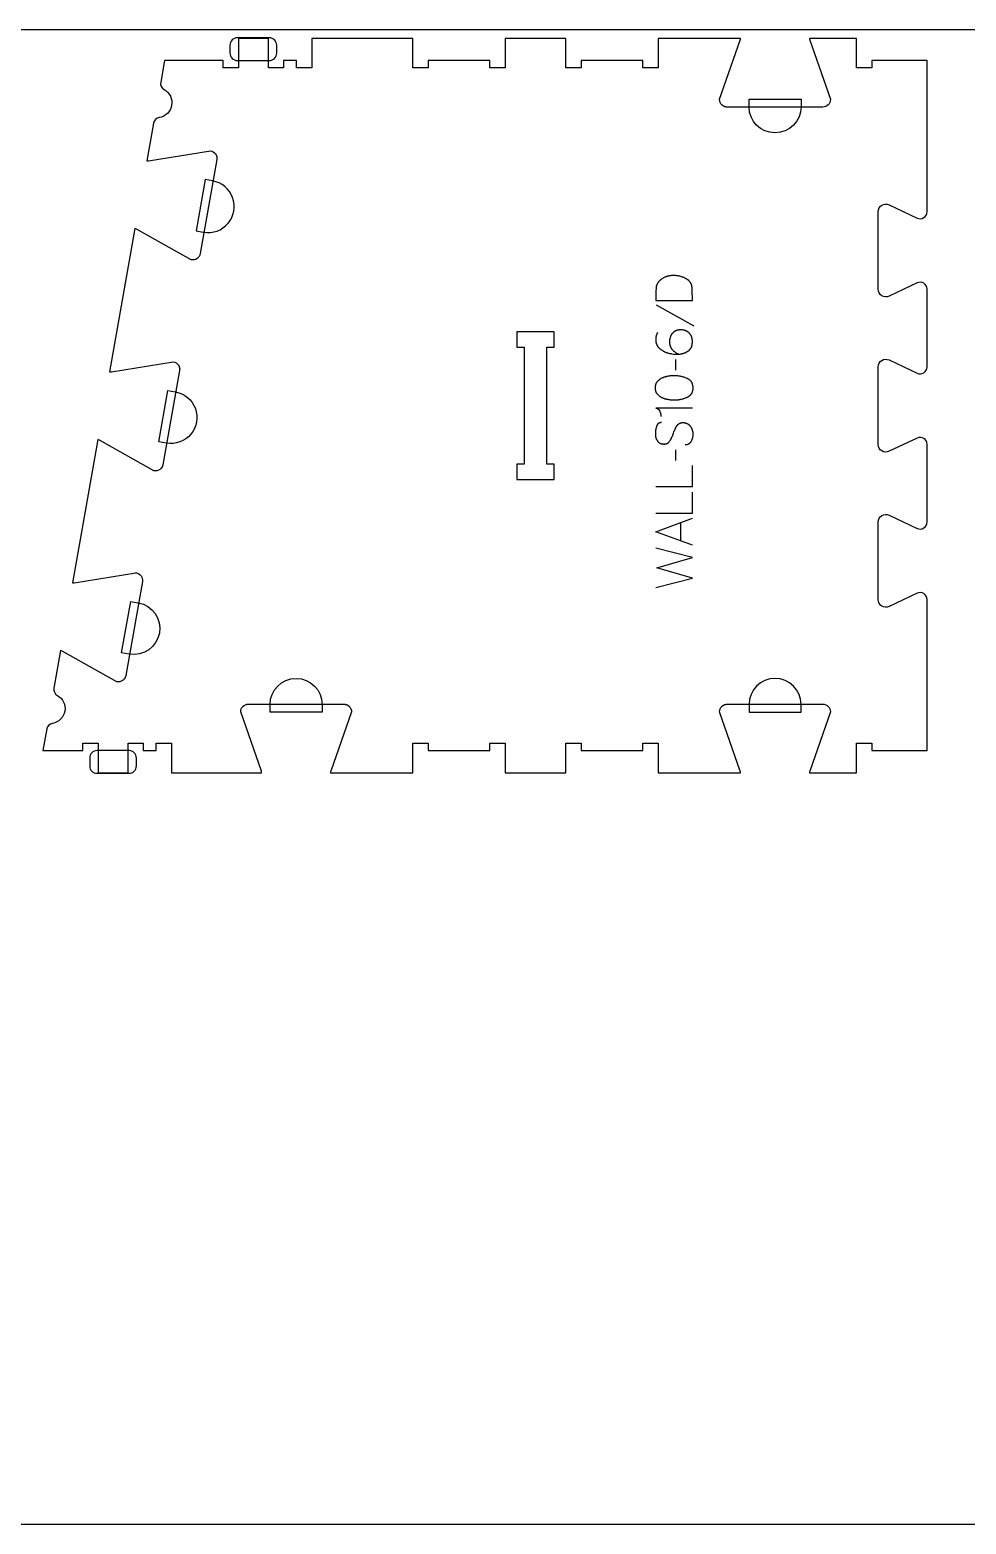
# Model space of a CAD drawing. Extents: x -4335 to -1151, y -10461 to -4867.
# Drawn here: x -3212 to -2448, y -9431 to -8211 of the extents above; entities that cross this region are included whole.
import ezdxf

# ---------------------------------------------------------------- set-up
doc = ezdxf.new("R2010")
doc.units = 0
for name, color, linetype in [('0_SHEET_SPRUCEPLY_2440X122', 1, 'CONTINUOUS'), ('1_ANYTOOL_1MMDEEP_LABELS_S', 2, 'CONTINUOUS'), ('3_ANYTOOL_CUTTHROUGH_INSID', 4, 'CONTINUOUS'), ('4_ANYTOOL_CUTTHROUGH_OUTSI', 5, 'CONTINUOUS'), ('5_ANYTOOL_HALF_MILL_9MM_IN', 3, 'CONTINUOUS')]:
    doc.layers.add(name, color=color, linetype=linetype)

msp = doc.modelspace()

# ---------------------------------------------------------------- linework, layer by layer
at = {"layer": '0_SHEET_SPRUCEPLY_2440X122'}
msp.add_lwpolyline([(-3962.9, -8211.2), (-3962.9, -9431.2), (-1522.9, -9431.2), (-1522.9, -8211.2)], close=True, dxfattribs=at)
at = {"layer": '1_ANYTOOL_1MMDEEP_LABELS_S'}
for points in [[(-2701, -8432.2), (-2671, -8432.2), (-2671.1, -8423.6), (-2671.1, -8423.2), (-2671.1, -8422.8), (-2671.1, -8422.4), (-2671.2, -8422), (-2671.2, -8421.7), (-2671.3, -8421.3), (-2671.4, -8420.9), (-2671.4, -8420.6), (-2671.5, -8420.2), (-2671.6, -8419.9), (-2671.7, -8419.5), (-2671.8, -8419.2), (-2672, -8418.9), (-2672, -8418.7), (-2672.1, -8418.6), (-2672.2, -8418.4), (-2672.2, -8418.3), (-2672.3, -8418.1), (-2672.4, -8418), (-2672.5, -8417.8), (-2672.5, -8417.7), (-2672.6, -8417.6), (-2672.7, -8417.4), (-2672.8, -8417.3), (-2672.9, -8417.2), (-2673, -8417), (-2673.1, -8416.9), (-2673.2, -8416.8), (-2673.3, -8416.6), (-2673.4, -8416.5), (-2673.5, -8416.4), (-2673.6, -8416.3), (-2673.7, -8416.2), (-2673.8, -8416), (-2673.9, -8415.9), (-2674.1, -8415.8), (-2674.2, -8415.7), (-2674.3, -8415.6), (-2674.4, -8415.5), (-2674.5, -8415.4), (-2674.7, -8415.3), (-2674.8, -8415.2), (-2674.9, -8415.1), (-2675.1, -8415), (-2675.2, -8414.9), (-2675.5, -8414.7), (-2675.8, -8414.5), (-2676.1, -8414.4), (-2676.7, -8414.1), (-2677.3, -8413.8), (-2678, -8413.5), (-2678.6, -8413.2), (-2679.3, -8413), (-2679.9, -8412.8), (-2680.6, -8412.6), (-2681.2, -8412.4), (-2681.9, -8412.3), (-2682.5, -8412.1), (-2683.2, -8412), (-2683.9, -8411.9), (-2684.6, -8411.8), (-2685.3, -8411.8), (-2686, -8411.8), (-2686.7, -8411.8), (-2687.3, -8411.8), (-2687.9, -8411.8), (-2688.5, -8411.8), (-2689, -8411.9), (-2689.6, -8412), (-2689.9, -8412.1), (-2690.2, -8412.1), (-2690.5, -8412.2), (-2690.7, -8412.2), (-2691, -8412.3), (-2691.3, -8412.4), (-2691.6, -8412.5), (-2691.8, -8412.5), (-2692.1, -8412.6), (-2692.4, -8412.7), (-2692.7, -8412.8), (-2692.9, -8412.9), (-2693.2, -8413), (-2693.5, -8413.2), (-2694, -8413.4), (-2694.5, -8413.7), (-2695, -8413.9), (-2695.5, -8414.2), (-2695.8, -8414.4), (-2696.1, -8414.6), (-2696.4, -8414.8), (-2696.7, -8415), (-2697, -8415.2), (-2697.2, -8415.5), (-2697.5, -8415.7), (-2697.7, -8415.9), (-2697.9, -8416.1), (-2698.2, -8416.3), (-2698.4, -8416.6), (-2698.6, -8416.8), (-2698.8, -8417), (-2699, -8417.3), (-2699.1, -8417.5), (-2699.3, -8417.8), (-2699.5, -8418), (-2699.6, -8418.3), (-2699.7, -8418.5), (-2699.9, -8418.8), (-2700, -8419), (-2700.1, -8419.3), (-2700.2, -8419.6), (-2700.3, -8419.8), (-2700.4, -8420.1), (-2700.5, -8420.4), (-2700.5, -8420.7), (-2700.6, -8421), (-2700.6, -8421.3), (-2700.7, -8421.6), (-2700.7, -8421.9), (-2700.7, -8422.2), (-2700.8, -8424.6), (-2700.9, -8427.1), (-2701, -8429.6)], [(-2701.3, -8503.5), (-2701.3, -8503.1), (-2701.2, -8502.8), (-2701.2, -8502.6), (-2701.2, -8502.4), (-2701.2, -8502.3), (-2701.2, -8502.1), (-2701.1, -8501.9), (-2701.1, -8501.7), (-2701.1, -8501.6), (-2701, -8501.4), (-2701, -8501.2), (-2701, -8501.1), (-2700.9, -8500.9), (-2700.9, -8500.8), (-2700.8, -8500.6), (-2700.8, -8500.5), (-2700.7, -8500.3), (-2700.7, -8500.2), (-2700.6, -8500), (-2700.5, -8499.9), (-2700.5, -8499.7), (-2700.4, -8499.6), (-2700.3, -8499.5), (-2700.3, -8499.3), (-2700.2, -8499.2), (-2700.1, -8499.1), (-2700, -8498.9), (-2699.9, -8498.8), (-2699.8, -8498.7), (-2699.7, -8498.5), (-2699.5, -8498.3), (-2699.3, -8498.1), (-2699.1, -8497.8), (-2698.9, -8497.6), (-2698.7, -8497.4), (-2698.5, -8497.2), (-2698.2, -8497), (-2698, -8496.8), (-2697.8, -8496.6), (-2697.5, -8496.4), (-2697.3, -8496.2), (-2697, -8496), (-2696.7, -8495.9), (-2696.4, -8495.7), (-2696.2, -8495.6), (-2695.9, -8495.4), (-2695.6, -8495.3), (-2695.3, -8495.1), (-2695, -8495), (-2694.7, -8494.9), (-2694.4, -8494.8), (-2694.1, -8494.6), (-2693.8, -8494.5), (-2693.4, -8494.4), (-2693.1, -8494.3), (-2692.8, -8494.2), (-2692.5, -8494.2), (-2692.1, -8494.1), (-2691.8, -8494), (-2691.5, -8493.9), (-2690.8, -8493.8), (-2690.1, -8493.7), (-2689.4, -8493.6), (-2688.8, -8493.5), (-2688.1, -8493.5), (-2687.5, -8493.4), (-2686.9, -8493.4), (-2686.2, -8493.4), (-2685.6, -8493.4), (-2685, -8493.4), (-2684.4, -8493.4), (-2683.8, -8493.4), (-2683.1, -8493.5), (-2682.5, -8493.6), (-2681.9, -8493.7), (-2681.3, -8493.8), (-2680.7, -8493.9), (-2680.1, -8494), (-2679.4, -8494.2), (-2678.8, -8494.4), (-2678.2, -8494.6), (-2677.6, -8494.8), (-2677, -8495), (-2676.3, -8495.2), (-2675.7, -8495.5), (-2675.4, -8495.6), (-2675.1, -8495.8), (-2674.8, -8495.9), (-2674.7, -8496), (-2674.5, -8496.1), (-2674.4, -8496.2), (-2674.3, -8496.2), (-2674.2, -8496.3), (-2674, -8496.4), (-2673.9, -8496.5), (-2673.8, -8496.6), (-2673.7, -8496.7), (-2673.5, -8496.8), (-2673.4, -8496.9), (-2673.3, -8497), (-2673.2, -8497.1), (-2673.1, -8497.2), (-2673, -8497.3), (-2672.9, -8497.4), (-2672.8, -8497.5), (-2672.7, -8497.6), (-2672.6, -8497.7), (-2672.5, -8497.8), (-2672.4, -8497.9), (-2672.3, -8498.1), (-2672.2, -8498.2), (-2672.1, -8498.3), (-2672.1, -8498.4), (-2672, -8498.5), (-2671.9, -8498.7), (-2671.8, -8498.8), (-2671.8, -8498.9), (-2671.7, -8499.1), (-2671.6, -8499.2), (-2671.6, -8499.3), (-2671.5, -8499.5), (-2671.4, -8499.6), (-2671.4, -8499.8), (-2671.3, -8499.9), (-2671.3, -8500), (-2671.2, -8500.2), (-2671.2, -8500.3), (-2671.1, -8500.5), (-2671.1, -8500.6), (-2671.1, -8500.8), (-2671, -8501.1), (-2670.9, -8501.4), (-2670.9, -8501.8), (-2670.8, -8502.1), (-2670.8, -8502.4), (-2670.8, -8502.8), (-2670.7, -8503.1), (-2670.7, -8503.5), (-2670.7, -8503.9), (-2670.8, -8504.2), (-2670.8, -8504.6), (-2670.8, -8504.9), (-2670.9, -8505.3), (-2670.9, -8505.6), (-2671, -8505.9), (-2671, -8506.1), (-2671.1, -8506.2), (-2671.1, -8506.4), (-2671.1, -8506.5), (-2671.2, -8506.7), (-2671.2, -8506.8), (-2671.3, -8507), (-2671.3, -8507.1), (-2671.4, -8507.2), (-2671.4, -8507.4), (-2671.5, -8507.5), (-2671.6, -8507.7), (-2671.6, -8507.8), (-2671.7, -8507.9), (-2671.8, -8508.1), (-2671.8, -8508.2), (-2671.9, -8508.3), (-2672, -8508.4), (-2672.1, -8508.6), (-2672.2, -8508.7), (-2672.2, -8508.8), (-2672.3, -8508.9), (-2672.4, -8509), (-2672.5, -8509.2), (-2672.6, -8509.3), (-2672.7, -8509.4), (-2672.8, -8509.5), (-2672.9, -8509.6), (-2673, -8509.7), (-2673.1, -8509.8), (-2673.2, -8509.9), (-2673.3, -8510), (-2673.4, -8510.1), (-2673.6, -8510.2), (-2673.7, -8510.3), (-2673.8, -8510.4), (-2673.9, -8510.5), (-2674.1, -8510.6), (-2674.2, -8510.7), (-2674.3, -8510.7), (-2674.4, -8510.8), (-2674.6, -8510.9), (-2674.7, -8511), (-2674.9, -8511.1), (-2675.1, -8511.2), (-2675.4, -8511.4), (-2675.8, -8511.5), (-2676.4, -8511.7), (-2677, -8512), (-2677.6, -8512.2), (-2678.3, -8512.4), (-2678.9, -8512.6), (-2679.5, -8512.8), (-2680.1, -8512.9), (-2680.7, -8513.1), (-2681.4, -8513.2), (-2682, -8513.3), (-2682.6, -8513.4), (-2683.2, -8513.5), (-2683.8, -8513.5), (-2684.4, -8513.6), (-2685, -8513.6), (-2685.7, -8513.6), (-2686.3, -8513.6), (-2686.9, -8513.6), (-2687.5, -8513.5), (-2688.2, -8513.5), (-2688.8, -8513.4), (-2689.5, -8513.3), (-2690.2, -8513.2), (-2690.8, -8513.1), (-2691.2, -8513.1), (-2691.5, -8513), (-2691.9, -8512.9), (-2692.2, -8512.9), (-2692.5, -8512.8), (-2692.8, -8512.7), (-2693.2, -8512.6), (-2693.5, -8512.5), (-2693.8, -8512.4), (-2694.1, -8512.3), (-2694.4, -8512.2), (-2694.7, -8512.1), (-2695, -8511.9), (-2695.3, -8511.8), (-2695.6, -8511.7), (-2695.9, -8511.5), (-2696.2, -8511.4), (-2696.5, -8511.2), (-2696.7, -8511.1), (-2697, -8510.9), (-2697.3, -8510.7), (-2697.5, -8510.5), (-2697.8, -8510.4), (-2698, -8510.2), (-2698.3, -8510), (-2698.5, -8509.8), (-2698.7, -8509.6), (-2698.9, -8509.3), (-2699.1, -8509.1), (-2699.3, -8508.9), (-2699.5, -8508.7), (-2699.7, -8508.4), (-2699.8, -8508.3), (-2699.9, -8508.2), (-2700, -8508), (-2700.1, -8507.9), (-2700.2, -8507.8), (-2700.3, -8507.7), (-2700.3, -8507.5), (-2700.4, -8507.4), (-2700.5, -8507.2), (-2700.5, -8507.1), (-2700.6, -8507), (-2700.7, -8506.8), (-2700.7, -8506.7), (-2700.8, -8506.5), (-2700.8, -8506.4), (-2700.9, -8506.2), (-2700.9, -8506.1), (-2701, -8505.9), (-2701, -8505.8), (-2701, -8505.6), (-2701.1, -8505.4), (-2701.1, -8505.3), (-2701.1, -8505.1), (-2701.2, -8504.9), (-2701.2, -8504.8), (-2701.2, -8504.6), (-2701.2, -8504.4), (-2701.2, -8504.2), (-2701.3, -8503.9)]]:
    msp.add_lwpolyline(points, close=True, dxfattribs=at)
for points in [[(-2700.5, -8435.6), (-2669.8, -8452.8)], [(-2699.5, -8458.4), (-2699.7, -8458.8), (-2699.9, -8459.1), (-2700, -8459.4), (-2700.2, -8459.8), (-2700.3, -8460.1), (-2700.4, -8460.5), (-2700.5, -8460.8), (-2700.6, -8461.2), (-2700.7, -8461.5), (-2700.8, -8461.9), (-2700.9, -8462.2), (-2700.9, -8462.6), (-2700.9, -8462.9), (-2701, -8463.3), (-2701, -8463.6), (-2701, -8464), (-2701, -8464.3), (-2701, -8464.6), (-2701, -8464.9), (-2700.9, -8465.2), (-2700.9, -8465.5), (-2700.9, -8465.8), (-2700.8, -8466.1), (-2700.7, -8466.4), (-2700.7, -8466.7), (-2700.6, -8467), (-2700.5, -8467.3), (-2700.4, -8467.5), (-2700.3, -8467.8), (-2700.2, -8468.1), (-2700.1, -8468.3), (-2700, -8468.6), (-2699.8, -8468.8), (-2699.7, -8469.1), (-2699.5, -8469.3), (-2699.4, -8469.6), (-2699.2, -8469.8), (-2699, -8470), (-2698.9, -8470.2), (-2698.7, -8470.5), (-2698.5, -8470.7), (-2698.3, -8470.9), (-2698.1, -8471.1), (-2697.8, -8471.3), (-2697.6, -8471.5), (-2697.4, -8471.7), (-2697.1, -8471.9), (-2696.9, -8472.1), (-2696.3, -8472.5), (-2695.8, -8472.8), (-2695.3, -8473.1), (-2694.8, -8473.4), (-2694.2, -8473.7), (-2693.7, -8474), (-2693.1, -8474.2), (-2692.6, -8474.5), (-2692, -8474.7), (-2691.5, -8474.9), (-2690.9, -8475.1), (-2690.4, -8475.2), (-2689.8, -8475.3), (-2689.2, -8475.4), (-2688.6, -8475.5), (-2688.1, -8475.6), (-2686.3, -8475.9), (-2686, -8475.9), (-2685.7, -8475.9), (-2685.4, -8475.9), (-2685, -8476), (-2684.3, -8476), (-2683.4, -8476), (-2682.8, -8476), (-2682.2, -8476), (-2681.6, -8475.9), (-2681.1, -8475.9), (-2680.5, -8475.8), (-2679.9, -8475.7), (-2679.7, -8475.6), (-2679.4, -8475.5), (-2679.1, -8475.5), (-2678.8, -8475.4), (-2678.6, -8475.3), (-2678.3, -8475.2), (-2678, -8475.2), (-2677.8, -8475.1), (-2677.5, -8475), (-2677.3, -8474.9), (-2677, -8474.8), (-2676.8, -8474.7), (-2676.5, -8474.5), (-2676.3, -8474.4), (-2676, -8474.3), (-2675.8, -8474.2), (-2675.5, -8474), (-2675.3, -8473.9), (-2675, -8473.8), (-2674.8, -8473.6), (-2674.6, -8473.5), (-2674.3, -8473.3), (-2674.1, -8473.1), (-2673.9, -8473), (-2673.8, -8472.9), (-2673.7, -8472.8), (-2673.6, -8472.7), (-2673.5, -8472.6), (-2673.4, -8472.5), (-2673.3, -8472.4), (-2673.2, -8472.3), (-2673.1, -8472.2), (-2673, -8472.1), (-2673, -8472), (-2672.9, -8471.9), (-2672.8, -8471.8), (-2672.7, -8471.7), (-2672.6, -8471.6), (-2672.6, -8471.5), (-2672.5, -8471.4), (-2672.4, -8471.3), (-2672.3, -8471.2), (-2672.3, -8471.1), (-2672.2, -8470.9), (-2672.1, -8470.7), (-2671.9, -8470.5), (-2671.8, -8470.2), (-2671.7, -8469.9), (-2671.6, -8469.7), (-2671.5, -8469.4), (-2671.4, -8469.1), (-2671.4, -8468.9), (-2671.3, -8468.6), (-2671.2, -8468.3), (-2671.2, -8468), (-2671.1, -8467.7), (-2671.1, -8467.4), (-2671.1, -8467), (-2671, -8466.7), (-2671, -8466.4), (-2671, -8466.1), (-2671, -8465.7), (-2671, -8465.4), (-2671, -8465.2), (-2671, -8464.9), (-2671, -8464.6), (-2671.1, -8464.4), (-2671.1, -8464.1), (-2671.1, -8463.9), (-2671.2, -8463.6), (-2671.2, -8463.4), (-2671.3, -8463.2), (-2671.3, -8462.9), (-2671.4, -8462.7), (-2671.4, -8462.5), (-2671.5, -8462.2), (-2671.6, -8462), (-2671.7, -8461.8), (-2671.7, -8461.6), (-2671.8, -8461.4), (-2671.9, -8461.2), (-2672, -8460.9), (-2672.1, -8460.7), (-2672.2, -8460.5), (-2672.4, -8460.3), (-2672.5, -8460.2), (-2672.6, -8460), (-2672.7, -8459.8), (-2672.9, -8459.6), (-2673, -8459.4), (-2673.1, -8459.3), (-2673.3, -8459.1), (-2673.5, -8458.9), (-2673.6, -8458.8), (-2673.8, -8458.6), (-2673.9, -8458.4), (-2674.1, -8458.3), (-2674.3, -8458.1), (-2674.5, -8458), (-2674.7, -8457.9), (-2674.8, -8457.7), (-2675, -8457.6), (-2675.2, -8457.5), (-2675.4, -8457.4), (-2675.6, -8457.3), (-2675.8, -8457.2), (-2676, -8457.1), (-2676.2, -8457), (-2676.4, -8456.9), (-2676.6, -8456.8), (-2676.9, -8456.7), (-2677.1, -8456.7), (-2677.3, -8456.6), (-2677.5, -8456.5), (-2677.8, -8456.5), (-2678, -8456.4), (-2678.2, -8456.4), (-2678.5, -8456.3), (-2678.7, -8456.3), (-2679, -8456.2), (-2679.2, -8456.2), (-2679.5, -8456.2), (-2679.7, -8456.2), (-2680, -8456.2), (-2680.2, -8456.2), (-2680.5, -8456.2), (-2680.8, -8456.2), (-2681.1, -8456.2), (-2681.3, -8456.2), (-2681.6, -8456.2), (-2681.8, -8456.2), (-2682.1, -8456.3), (-2682.3, -8456.3), (-2682.6, -8456.3), (-2682.8, -8456.4), (-2683.1, -8456.4), (-2683.3, -8456.5), (-2683.5, -8456.5), (-2683.7, -8456.6), (-2684, -8456.7), (-2684.2, -8456.7), (-2684.4, -8456.8), (-2684.6, -8456.9), (-2684.8, -8457), (-2685, -8457.1), (-2685.2, -8457.2), (-2685.4, -8457.3), (-2685.6, -8457.4), (-2685.8, -8457.5), (-2686, -8457.7), (-2686.1, -8457.8), (-2686.3, -8457.9), (-2686.5, -8458), (-2686.7, -8458.2), (-2686.8, -8458.3), (-2687, -8458.5), (-2687.1, -8458.7), (-2687.3, -8458.8), (-2687.4, -8459), (-2687.6, -8459.2), (-2687.7, -8459.3), (-2687.8, -8459.5), (-2688, -8459.7), (-2688.1, -8459.9), (-2688.2, -8460.1), (-2688.3, -8460.2), (-2688.4, -8460.4), (-2688.6, -8460.6), (-2688.7, -8460.8), (-2688.7, -8461), (-2688.8, -8461.2), (-2688.9, -8461.5), (-2689, -8461.7), (-2689.1, -8461.9), (-2689.2, -8462.1), (-2689.2, -8462.3), (-2689.3, -8462.5), (-2689.3, -8462.8), (-2689.4, -8463), (-2689.5, -8463.2), (-2689.5, -8463.5), (-2689.5, -8463.7), (-2689.6, -8464), (-2689.6, -8464.2), (-2689.6, -8464.5), (-2689.6, -8464.7), (-2689.7, -8465), (-2689.7, -8465.2), (-2689.7, -8465.5), (-2689.7, -8465.8), (-2689.7, -8466.2), (-2689.7, -8466.7), (-2689.6, -8466.9), (-2689.6, -8467.1), (-2689.6, -8467.4), (-2689.6, -8467.6), (-2689.5, -8467.8), (-2689.5, -8468), (-2689.5, -8468.2), (-2689.4, -8468.4), (-2689.4, -8468.6), (-2689.3, -8468.8), (-2689.3, -8469), (-2689.2, -8469.2), (-2689.1, -8469.4), (-2689.1, -8469.6), (-2689, -8469.8), (-2688.9, -8470), (-2688.9, -8470.1), (-2688.8, -8470.3), (-2688.7, -8470.5), (-2688.6, -8470.7), (-2688.5, -8470.8), (-2688.4, -8471), (-2688.3, -8471.2), (-2688.2, -8471.3), (-2688.1, -8471.5), (-2688, -8471.6), (-2687.9, -8471.8), (-2687.8, -8472), (-2687.6, -8472.1), (-2687.5, -8472.2), (-2687.4, -8472.4), (-2687.2, -8472.5), (-2687, -8472.8), (-2686.7, -8473.1), (-2686.4, -8473.4), (-2686.1, -8473.6), (-2685.7, -8473.9), (-2685.4, -8474.1), (-2685, -8474.4), (-2684.7, -8474.6), (-2684.3, -8474.9), (-2683.9, -8475.1), (-2683.5, -8475.3), (-2683.1, -8475.5), (-2682.6, -8475.8), (-2682.2, -8476)], [(-2684.9, -8480.3), (-2684.8, -8489.1)], [(-2671, -8520), (-2701, -8520), (-2700.9, -8520), (-2700.7, -8520.1), (-2700.6, -8520.1), (-2700.5, -8520.1), (-2700.3, -8520.2), (-2700.2, -8520.2), (-2700, -8520.2), (-2699.9, -8520.3), (-2699.8, -8520.3), (-2699.7, -8520.4), (-2699.6, -8520.4), (-2699.5, -8520.5), (-2699.5, -8520.5), (-2699.4, -8520.5), (-2699.4, -8520.6), (-2699.3, -8520.6), (-2699.2, -8520.6), (-2699.2, -8520.7), (-2699.1, -8520.7), (-2699.1, -8520.7), (-2699, -8520.8), (-2699, -8520.8), (-2698.9, -8520.9), (-2698.9, -8520.9), (-2698.8, -8520.9), (-2698.8, -8521), (-2698.7, -8521), (-2698.7, -8521.1), (-2698.6, -8521.1), (-2698.6, -8521.2), (-2698.5, -8521.2), (-2698.5, -8521.3), (-2698.4, -8521.4), (-2698.3, -8521.5), (-2698.2, -8521.6), (-2698.1, -8521.7), (-2698, -8521.8), (-2698, -8522), (-2697.9, -8522.1), (-2697.8, -8522.2), (-2697.8, -8522.3), (-2697.7, -8522.5), (-2697.6, -8522.6), (-2697.5, -8522.9), (-2697.4, -8523.2), (-2697.3, -8523.5), (-2697.2, -8523.8), (-2697.1, -8524.1), (-2697, -8524.3), (-2697, -8524.6), (-2696.9, -8524.9), (-2696.9, -8525.2), (-2696.8, -8525.4), (-2696.8, -8525.7), (-2696.7, -8526), (-2696.7, -8526.2), (-2696.7, -8526.5), (-2696.7, -8526.7), (-2696.7, -8527)], [(-2696.4, -8531.9), (-2696.6, -8531.9), (-2696.7, -8531.9), (-2696.8, -8531.9), (-2696.9, -8531.9), (-2697, -8531.9), (-2697.1, -8531.9), (-2697.1, -8531.9), (-2697.2, -8532), (-2697.3, -8532), (-2697.4, -8532), (-2697.5, -8532), (-2697.6, -8532), (-2697.6, -8532), (-2697.7, -8532.1), (-2697.8, -8532.1), (-2697.9, -8532.1), (-2698, -8532.1), (-2698, -8532.2), (-2698.1, -8532.2), (-2698.2, -8532.2), (-2698.3, -8532.3), (-2698.3, -8532.3), (-2698.4, -8532.3), (-2698.5, -8532.4), (-2698.5, -8532.4), (-2698.6, -8532.5), (-2698.7, -8532.5), (-2698.7, -8532.6), (-2698.8, -8532.6), (-2698.9, -8532.7), (-2698.9, -8532.7), (-2699, -8532.8), (-2699.1, -8532.8), (-2699.1, -8532.9), (-2699.2, -8532.9), (-2699.2, -8533), (-2699.3, -8533), (-2699.3, -8533.1), (-2699.4, -8533.2), (-2699.5, -8533.2), (-2699.5, -8533.3), (-2699.6, -8533.4), (-2699.6, -8533.4), (-2699.7, -8533.5), (-2699.7, -8533.6), (-2699.8, -8533.7), (-2699.8, -8533.7), (-2699.8, -8533.8), (-2699.9, -8533.9), (-2699.9, -8534), (-2700, -8534.1), (-2700.1, -8534.2), (-2700.1, -8534.4), (-2700.2, -8534.6), (-2700.3, -8534.8), (-2700.3, -8535), (-2700.4, -8535.2), (-2700.6, -8536), (-2700.8, -8536.8), (-2701, -8537.6), (-2701.1, -8538.3), (-2701.2, -8538.7), (-2701.2, -8539.1), (-2701.3, -8539.5), (-2701.3, -8539.8), (-2701.3, -8540.2), (-2701.3, -8540.6), (-2701.3, -8540.9), (-2701.3, -8541.3), (-2701.3, -8541.5), (-2701.3, -8541.7), (-2701.3, -8541.9), (-2701.3, -8542), (-2701.3, -8542.2), (-2701.3, -8542.4), (-2701.3, -8542.6), (-2701.2, -8542.8), (-2701.2, -8543), (-2701.2, -8543.2), (-2701.1, -8543.3), (-2701.1, -8543.5), (-2701, -8543.7), (-2701, -8543.9), (-2700.9, -8544.1), (-2700.9, -8544.2), (-2700.8, -8544.4), (-2700.8, -8544.6), (-2700.7, -8544.8), (-2700.6, -8544.9), (-2700.6, -8545.1), (-2700.5, -8545.3), (-2700.4, -8545.4), (-2700.3, -8545.6), (-2700.2, -8545.8), (-2700.1, -8545.9), (-2700, -8546.1), (-2699.9, -8546.3), (-2699.8, -8546.4), (-2699.7, -8546.6), (-2699.6, -8546.7), (-2699.5, -8546.9), (-2699.4, -8547), (-2699.3, -8547.2), (-2699.2, -8547.3), (-2699, -8547.5), (-2698.9, -8547.6), (-2698.8, -8547.7), (-2698.6, -8547.9), (-2698.5, -8548), (-2698.4, -8548.1), (-2698.2, -8548.2), (-2698.1, -8548.3), (-2697.9, -8548.4), (-2697.8, -8548.5), (-2697.6, -8548.6), (-2697.5, -8548.7), (-2697.3, -8548.8), (-2697.1, -8548.8), (-2697, -8548.9), (-2696.8, -8549), (-2696.6, -8549), (-2696.5, -8549.1), (-2696.3, -8549.1), (-2696.1, -8549.2), (-2695.9, -8549.2), (-2695.7, -8549.3), (-2695.5, -8549.3), (-2695.3, -8549.3), (-2695.1, -8549.3), (-2694.9, -8549.3), (-2694.7, -8549.4), (-2694.5, -8549.4), (-2694.3, -8549.4), (-2694.1, -8549.4), (-2693.9, -8549.4), (-2693.7, -8549.3), (-2693.5, -8549.3), (-2693.3, -8549.3), (-2693.1, -8549.3), (-2692.9, -8549.2), (-2692.7, -8549.2), (-2692.5, -8549.1), (-2692.3, -8549.1), (-2692.2, -8549), (-2692, -8549), (-2691.9, -8548.9), (-2691.8, -8548.9), (-2691.7, -8548.9), (-2691.6, -8548.8), (-2691.6, -8548.8), (-2691.5, -8548.8), (-2691.4, -8548.7), (-2691.3, -8548.7), (-2691.2, -8548.6), (-2691.2, -8548.6), (-2691.1, -8548.5), (-2691, -8548.5), (-2690.9, -8548.4), (-2690.9, -8548.4), (-2690.8, -8548.3), (-2690.7, -8548.3), (-2690.6, -8548.2), (-2690.6, -8548.2), (-2690.5, -8548.1), (-2690.4, -8548), (-2690.4, -8548), (-2690.3, -8547.9), (-2690.2, -8547.8), (-2690.2, -8547.8), (-2690, -8547.6), (-2689.9, -8547.5), (-2689.8, -8547.4), (-2689.7, -8547.2), (-2689.6, -8547), (-2689.5, -8546.9), (-2689.4, -8546.7), (-2689.3, -8546.5), (-2688.9, -8545.8), (-2688.5, -8545.1), (-2688.1, -8544.3), (-2687.8, -8543.6), (-2687.4, -8542.8), (-2687.1, -8542), (-2686.8, -8541.2), (-2686.4, -8540.4), (-2686.1, -8539.5), (-2685.8, -8538.7), (-2685.5, -8538), (-2685.1, -8537.2), (-2684.7, -8536.4), (-2684.3, -8535.7), (-2683.9, -8535), (-2683.5, -8534.3), (-2683.4, -8534.2), (-2683.3, -8534), (-2683.2, -8533.8), (-2683.1, -8533.8), (-2683.1, -8533.7), (-2683, -8533.6), (-2682.9, -8533.6), (-2682.9, -8533.5), (-2682.8, -8533.4), (-2682.7, -8533.4), (-2682.7, -8533.3), (-2682.6, -8533.2), (-2682.5, -8533.2), (-2682.5, -8533.1), (-2682.4, -8533), (-2682.3, -8533), (-2682.2, -8532.9), (-2682.2, -8532.9), (-2682.1, -8532.8), (-2682, -8532.8), (-2681.9, -8532.7), (-2681.9, -8532.7), (-2681.8, -8532.6), (-2681.7, -8532.6), (-2681.6, -8532.5), (-2681.5, -8532.5), (-2681.5, -8532.5), (-2681.4, -8532.4), (-2681.3, -8532.4), (-2681.2, -8532.3), (-2681.1, -8532.3), (-2681, -8532.3), (-2680.9, -8532.2), (-2680.9, -8532.2), (-2680.8, -8532.2), (-2680.7, -8532.2), (-2680.6, -8532.1), (-2680.4, -8532.1), (-2680.2, -8532), (-2680, -8532), (-2679.8, -8532), (-2679.6, -8531.9), (-2679.4, -8531.9), (-2679.2, -8531.9), (-2679, -8531.9), (-2678.8, -8531.9), (-2678.5, -8531.9), (-2678.3, -8531.9), (-2678.1, -8531.9), (-2677.8, -8532), (-2677.6, -8532), (-2677.4, -8532), (-2677.2, -8532), (-2677, -8532.1), (-2676.7, -8532.1), (-2676.5, -8532.2), (-2676.3, -8532.2), (-2676.1, -8532.3), (-2675.9, -8532.4), (-2675.7, -8532.4), (-2675.5, -8532.5), (-2675.4, -8532.6), (-2675.2, -8532.7), (-2675, -8532.8), (-2674.8, -8532.9), (-2674.6, -8533), (-2674.5, -8533.1), (-2674.3, -8533.2), (-2674.2, -8533.3), (-2674, -8533.4), (-2673.8, -8533.6), (-2673.7, -8533.7), (-2673.6, -8533.8), (-2673.4, -8534), (-2673.3, -8534.1), (-2673.1, -8534.3), (-2673, -8534.4), (-2672.9, -8534.6), (-2672.8, -8534.8), (-2672.6, -8534.9), (-2672.5, -8535.1), (-2672.3, -8535.5), (-2672.1, -8535.8), (-2671.9, -8536.2), (-2671.7, -8536.6), (-2671.6, -8536.9), (-2671.4, -8537.3), (-2671.3, -8537.5), (-2671.3, -8537.7), (-2671.2, -8537.9), (-2671.1, -8538.1), (-2671.1, -8538.3), (-2671, -8538.5), (-2671, -8538.7), (-2670.9, -8538.9), (-2670.9, -8539.1), (-2670.9, -8539.3), (-2670.8, -8539.5), (-2670.8, -8539.7), (-2670.8, -8539.9), (-2670.7, -8540.1), (-2670.7, -8540.5), (-2670.7, -8540.9), (-2670.7, -8541.3), (-2670.7, -8541.7), (-2670.7, -8542.1), (-2670.7, -8542.5), (-2670.7, -8542.9), (-2670.8, -8543.3), (-2670.9, -8543.7), (-2670.9, -8544.1), (-2671, -8544.5), (-2671.1, -8544.8), (-2671.2, -8545.2), (-2671.4, -8545.6), (-2671.5, -8545.9), (-2671.7, -8546.3), (-2671.8, -8546.7), (-2672, -8547), (-2672.2, -8547.4), (-2672.3, -8547.5), (-2672.4, -8547.7), (-2672.5, -8547.8), (-2672.6, -8548), (-2672.7, -8548.1), (-2672.8, -8548.3), (-2673, -8548.4), (-2673.1, -8548.6), (-2673.2, -8548.7), (-2673.3, -8548.8), (-2673.5, -8548.9), (-2673.6, -8549), (-2673.7, -8549.1), (-2673.7, -8549.1), (-2673.8, -8549.2), (-2673.9, -8549.2), (-2673.9, -8549.3), (-2674, -8549.3), (-2674.1, -8549.4), (-2674.2, -8549.4), (-2674.2, -8549.5), (-2674.3, -8549.5), (-2674.4, -8549.5), (-2674.5, -8549.6), (-2674.5, -8549.6), (-2674.6, -8549.6), (-2674.7, -8549.7), (-2674.8, -8549.7), (-2674.8, -8549.7), (-2674.9, -8549.8), (-2675, -8549.8), (-2675.1, -8549.8), (-2675.3, -8549.9), (-2675.4, -8549.9), (-2675.6, -8550), (-2675.8, -8550), (-2675.9, -8550), (-2676.1, -8550.1), (-2676.3, -8550.1), (-2676.5, -8550.1), (-2676.7, -8550.1), (-2676.9, -8550.1)], [(-2684.9, -8554.1), (-2684.8, -8562.9)], [(-2701, -8583.9), (-2671, -8583.9), (-2671, -8566.8)], [(-2701, -8605.7), (-2671, -8605.7), (-2671, -8588.6)], [(-2671, -8631.9), (-2701, -8621), (-2671, -8610)], [(-2680.6, -8628.4), (-2680.6, -8613.5)], [(-2701, -8666.6), (-2671, -8658.9), (-2700.1, -8650.5), (-2671, -8642), (-2701, -8634.5)]]:
    msp.add_lwpolyline(points, dxfattribs=at)
at = {"layer": '3_ANYTOOL_CUTTHROUGH_INSID', "color": 4}
msp.add_lwpolyline([(-2814.1, -8578.2), (-2783.9, -8578.2), (-2783.9, -8565.7), (-2789.9, -8565.7), (-2789.9, -8470.2), (-2783.9, -8470.2), (-2783.9, -8457.7), (-2814.4, -8457.7), (-2814.4, -8470.2), (-2808.4, -8470.2), (-2808.4, -8565.7), (-2814.4, -8565.7), (-2814.4, -8578.2)], close=True, dxfattribs=at)
at = {"layer": '4_ANYTOOL_CUTTHROUGH_OUTSI', "color": 5}
msp.add_lwpolyline([(-2949.1, -8218.2), (-2981.8, -8218.2), (-2981.8, -8242.2), (-2994.3, -8242.2), (-2994.3, -8236.2), (-3004.8, -8236.2), (-3004.8, -8242.2), (-3017.3, -8242.2), (-3017.3, -8218.2), (-3041.8, -8218.2), (-3041.8, -8242.2), (-3054.3, -8242.2), (-3054.3, -8236.2), (-3102.1, -8236.2), (-3105.2, -8254), (-3105.2, -8254, 0.317837), (-3102.4, -8260, -0.317837), (-3096.3, -8272.8, -0.317837), (-3106.4, -8282.8, 0.317837), (-3111.1, -8287.5), (-3116.5, -8318.1, 0.061485), (-3115.1, -8318.1), (-3064.6, -8309.9), (-3064.6, -8309.9), (-3064.5, -8309.9), (-3064.5, -8309.9, -0.198912), (-3060.5, -8312.4), (-3060.4, -8312.6), (-3060.3, -8312.7), (-3060.3, -8312.8), (-3060.2, -8312.9), (-3060.1, -8313.1), (-3060, -8313.2), (-3060, -8313.4), (-3059.9, -8313.5), (-3059.8, -8313.6), (-3059.8, -8313.8), (-3059.7, -8313.9), (-3059.7, -8314.1), (-3059.6, -8314.2), (-3059.6, -8314.4), (-3059.6, -8314.5), (-3059.5, -8314.7), (-3059.5, -8314.8), (-3059.5, -8315), (-3059.4, -8315.1), (-3059.4, -8315.3), (-3059.4, -8315.4), (-3059.4, -8315.6), (-3059.4, -8315.7), (-3059.4, -8315.9), (-3059.4, -8316.1), (-3059.4, -8316.2), (-3059.4, -8316.4), (-3059.4, -8316.5), (-3059.4, -8316.7), (-3059.4, -8316.8), (-3059.4, -8317), (-3059.5, -8317.1), (-3073, -8393.9, -0.414214), (-3080.2, -8399), (-3080.3, -8399), (-3080.3, -8399), (-3124.9, -8373.9), (-3124.9, -8373.9, 0.061485), (-3126.3, -8373.5), (-3146.9, -8490.4, 0.061485), (-3145.5, -8490.4), (-3095, -8482.1), (-3094.9, -8482.1), (-3094.9, -8482.1), (-3094.9, -8482.1, -0.198912), (-3090.9, -8484.7), (-3090.8, -8484.8), (-3090.7, -8484.9), (-3090.6, -8485.1), (-3090.5, -8485.2), (-3090.5, -8485.3), (-3090.4, -8485.5), (-3090.3, -8485.6), (-3090.3, -8485.7), (-3090.2, -8485.9), (-3090.2, -8486), (-3090.1, -8486.2), (-3090.1, -8486.3), (-3090, -8486.5), (-3090, -8486.6), (-3089.9, -8486.8), (-3089.9, -8486.9), (-3089.9, -8487.1), (-3089.8, -8487.2), (-3089.8, -8487.4), (-3089.8, -8487.5), (-3089.8, -8487.7), (-3089.8, -8487.8), (-3089.7, -8488), (-3089.7, -8488.1), (-3089.7, -8488.3), (-3089.7, -8488.4), (-3089.7, -8488.6), (-3089.8, -8488.8), (-3089.8, -8488.9), (-3089.8, -8489.1), (-3089.8, -8489.2), (-3089.8, -8489.4), (-3103.4, -8566.2), (-3103.4, -8566.3), (-3103.4, -8566.5), (-3103.5, -8566.6), (-3103.5, -8566.8), (-3103.6, -8566.9), (-3103.6, -8567), (-3103.7, -8567.2), (-3103.7, -8567.3), (-3103.8, -8567.5), (-3103.8, -8567.6), (-3103.9, -8567.8), (-3104, -8567.9), (-3104, -8568), (-3104.1, -8568.2), (-3104.2, -8568.3), (-3104.3, -8568.4), (-3104.3, -8568.6), (-3104.4, -8568.7), (-3104.5, -8568.8), (-3104.6, -8568.9), (-3104.7, -8569.1), (-3104.8, -8569.2), (-3104.9, -8569.3), (-3105, -8569.4), (-3105.1, -8569.5), (-3105.2, -8569.6), (-3105.4, -8569.7), (-3105.5, -8569.8), (-3105.6, -8569.9), (-3105.7, -8570), (-3105.8, -8570.1), (-3105.9, -8570.2, -0.198912), (-3110.6, -8571.2), (-3110.7, -8571.2), (-3110.7, -8571.2), (-3155.3, -8546.2), (-3155.3, -8546.2, 0.061485), (-3156.6, -8545.7), (-3177.2, -8662.6, 0.061485), (-3175.8, -8662.6), (-3125.4, -8654.4), (-3125.3, -8654.3), (-3125.3, -8654.4), (-3125.3, -8654.4, -0.414214), (-3120.2, -8661.6), (-3133.8, -8738.4), (-3133.8, -8738.6), (-3133.8, -8738.7), (-3133.8, -8738.9), (-3133.9, -8739), (-3133.9, -8739.1), (-3134, -8739.3), (-3134, -8739.4), (-3134.1, -8739.6), (-3134.1, -8739.7), (-3134.2, -8739.9), (-3134.3, -8740), (-3134.3, -8740.1), (-3134.4, -8740.3), (-3134.5, -8740.4), (-3134.6, -8740.5), (-3134.6, -8740.7), (-3134.7, -8740.8), (-3134.8, -8740.9), (-3134.9, -8741.1), (-3135, -8741.2), (-3135.1, -8741.3), (-3135.2, -8741.4), (-3135.3, -8741.5), (-3135.4, -8741.7), (-3135.5, -8741.8), (-3135.6, -8741.9), (-3135.7, -8742), (-3135.8, -8742.1), (-3136, -8742.2), (-3136.1, -8742.3), (-3136.2, -8742.4), (-3136.3, -8742.4, -0.198912), (-3141, -8743.5), (-3141, -8743.5), (-3141.1, -8743.5), (-3185.7, -8718.4), (-3185.7, -8718.4, 0.061485), (-3187, -8718), (-3192.4, -8748.6, 0.317837), (-3189.6, -8754.6, -0.317837), (-3183.5, -8767.4, -0.317837), (-3193.6, -8777.4, 0.317837), (-3198.3, -8782), (-3201.4, -8799.7), (-3168.9, -8799.7), (-3168.9, -8793.7), (-3156.4, -8793.7), (-3156.4, -8817.7), (-3131.9, -8817.7), (-3131.9, -8793.7), (-3119.4, -8793.7), (-3119.4, -8799.7), (-3108.9, -8799.7), (-3108.9, -8793.7), (-3096.4, -8793.7), (-3096.4, -8817.7), (-3022.8, -8817.7), (-3022.8, -8817.7, 0.061485), (-3023, -8816.4), (-3039.9, -8768.1), (-3039.9, -8768), (-3039.9, -8768), (-3039.9, -8768, -0.414214), (-3033.7, -8761.7), (-2955.7, -8761.7), (-2955.5, -8761.7), (-2955.4, -8761.7), (-2955.2, -8761.8), (-2955, -8761.8), (-2954.9, -8761.8), (-2954.7, -8761.8), (-2954.6, -8761.8), (-2954.4, -8761.9), (-2954.3, -8761.9), (-2954.1, -8761.9), (-2954, -8762), (-2953.8, -8762), (-2953.7, -8762.1), (-2953.5, -8762.1), (-2953.4, -8762.2), (-2953.3, -8762.2), (-2953.1, -8762.3), (-2953, -8762.3), (-2952.8, -8762.4), (-2952.7, -8762.5), (-2952.6, -8762.6), (-2952.4, -8762.6), (-2952.3, -8762.7), (-2952.2, -8762.8), (-2952, -8762.9), (-2951.9, -8763), (-2951.8, -8763.1), (-2951.7, -8763.2), (-2951.6, -8763.3), (-2951.4, -8763.4), (-2951.3, -8763.5), (-2951.2, -8763.6, -0.198912), (-2949.4, -8768), (-2949.4, -8768), (-2949.4, -8768.1), (-2966.3, -8816.4), (-2966.3, -8816.4, 0.061485), (-2966.5, -8817.7), (-2949.1, -8817.7), (-2899.4, -8817.7), (-2899.4, -8793.7), (-2886.9, -8793.7), (-2886.9, -8799.7), (-2836.4, -8799.7), (-2836.4, -8793.7), (-2823.9, -8793.7), (-2823.9, -8817.7), (-2774.4, -8817.7), (-2774.4, -8793.7), (-2761.9, -8793.7), (-2761.9, -8799.7), (-2711.4, -8799.7), (-2711.4, -8793.7), (-2698.9, -8793.7), (-2698.9, -8817.7), (-2649.1, -8817.7), (-2631.7, -8817.7), (-2631.7, -8817.7, 0.061486), (-2631.9, -8816.4), (-2648.8, -8768.1), (-2648.8, -8768), (-2648.8, -8768), (-2648.8, -8768, -0.198912), (-2647, -8763.6), (-2646.9, -8763.5), (-2646.8, -8763.4), (-2646.6, -8763.3), (-2646.5, -8763.2), (-2646.4, -8763.1), (-2646.3, -8763), (-2646.2, -8762.9), (-2646, -8762.8), (-2645.9, -8762.7), (-2645.8, -8762.6), (-2645.6, -8762.6), (-2645.5, -8762.5), (-2645.4, -8762.4), (-2645.2, -8762.3), (-2645.1, -8762.3), (-2644.9, -8762.2), (-2644.8, -8762.2), (-2644.7, -8762.1), (-2644.5, -8762.1), (-2644.4, -8762), (-2644.2, -8762), (-2644.1, -8761.9), (-2643.9, -8761.9), (-2643.8, -8761.9), (-2643.6, -8761.8), (-2643.5, -8761.8), (-2643.3, -8761.8), (-2643.2, -8761.8), (-2643, -8761.8), (-2642.9, -8761.7), (-2642.7, -8761.7), (-2642.6, -8761.7), (-2564.6, -8761.7, -0.414214), (-2558.3, -8768), (-2558.3, -8768), (-2558.3, -8768.1), (-2575.2, -8816.4), (-2575.2, -8816.4, 0.061485), (-2575.5, -8817.7), (-2536.9, -8817.7), (-2536.9, -8793.7), (-2524.4, -8793.7), (-2524.4, -8799.7), (-2479.4, -8799.7), (-2479.4, -8676.3), (-2479.4, -8676.3, 0.551268), (-2487.6, -8671.2), (-2510.4, -8682, -0.551268), (-2519.4, -8676.4), (-2519.4, -8613, -0.257375), (-2516.4, -8607.7, -0.257375), (-2510.4, -8607.4), (-2487.6, -8618.2, 0.551268), (-2479.4, -8613), (-2479.4, -8549.6, 0.551268), (-2487.6, -8544.5), (-2510.4, -8555.3, -0.551268), (-2519.4, -8549.7), (-2519.4, -8486.3, -0.551268), (-2510.4, -8480.7), (-2487.6, -8491.5, 0.551268), (-2479.4, -8486.3), (-2479.4, -8422.9, 0.551268), (-2487.6, -8417.8), (-2510.4, -8428.6, -0.551268), (-2519.4, -8423), (-2519.4, -8359.6, -0.551268), (-2510.4, -8354), (-2487.6, -8364.8, 0.257375), (-2482, -8364.5, 0.257375), (-2479.4, -8359.6), (-2479.4, -8236.2), (-2524.4, -8236.2), (-2524.4, -8242.2), (-2536.9, -8242.2), (-2536.9, -8218.2), (-2575.5, -8218.2), (-2575.5, -8218.2, 0.061485), (-2575.2, -8219.6), (-2558.3, -8267.9), (-2558.3, -8267.9), (-2558.3, -8268), (-2558.3, -8268, -0.414214), (-2564.6, -8274.2), (-2642.6, -8274.2), (-2642.7, -8274.2), (-2642.9, -8274.2), (-2643, -8274.2), (-2643.2, -8274.2), (-2643.3, -8274.2), (-2643.5, -8274.2), (-2643.6, -8274.2), (-2643.8, -8274.1), (-2643.9, -8274.1), (-2644.1, -8274.1), (-2644.2, -8274), (-2644.4, -8274), (-2644.5, -8273.9), (-2644.7, -8273.9), (-2644.8, -8273.8), (-2644.9, -8273.8), (-2645.1, -8273.7), (-2645.2, -8273.6), (-2645.4, -8273.6), (-2645.5, -8273.5), (-2645.6, -8273.4), (-2645.8, -8273.3), (-2645.9, -8273.3), (-2646, -8273.2), (-2646.2, -8273.1), (-2646.3, -8273), (-2646.4, -8272.9), (-2646.5, -8272.8), (-2646.6, -8272.7), (-2646.8, -8272.6), (-2646.9, -8272.5), (-2647, -8272.4, -0.198912), (-2648.8, -8268), (-2648.8, -8267.9), (-2648.8, -8267.9), (-2631.9, -8219.6), (-2631.9, -8219.6, 0.061485), (-2631.7, -8218.2), (-2649.1, -8218.2), (-2698.9, -8218.2), (-2698.9, -8242.2), (-2711.4, -8242.2), (-2711.4, -8236.2), (-2761.9, -8236.2), (-2761.9, -8242.2), (-2774.4, -8242.2), (-2774.4, -8218.2), (-2823.9, -8218.2), (-2823.9, -8242.2), (-2836.4, -8242.2), (-2836.4, -8236.2), (-2886.9, -8236.2), (-2886.9, -8242.2), (-2899.4, -8242.2), (-2899.4, -8218.2), (-2949.1, -8218.2)], format="xyb", close=True, dxfattribs=at)
at = {"layer": '5_ANYTOOL_HALF_MILL_9MM_IN', "color": 3}
for points in [[(-3042.7, -8217.7, 0.414214), (-3048.7, -8223.7), (-3048.7, -8230.2, 0.414214), (-3042.7, -8236.2), (-3016.4, -8236.2, 0.414214), (-3010.4, -8230.2), (-3010.4, -8223.7, 0.414214), (-3016.4, -8217.7)], [(-2582.3, -8274, -1), (-2624.8, -8274), (-2624.8, -8273.7), (-2624.8, -8267.7), (-2582.3, -8267.7), (-2582.3, -8273.7), (-2582.3, -8274)], [(-3070.2, -8376.4, 1), (-3062.8, -8334.5), (-3063, -8334.5), (-3068.9, -8333.5), (-3076.3, -8375.3), (-3070.4, -8376.4), (-3070.2, -8376.4)], [(-3093.2, -8506.8, -1), (-3100.5, -8548.6), (-3100.8, -8548.6), (-3106.7, -8547.6), (-3099.3, -8505.7), (-3093.4, -8506.7), (-3093.2, -8506.8)], [(-3123.5, -8679, -1), (-3130.9, -8720.9), (-3131.2, -8720.8), (-3137.1, -8719.8), (-3129.7, -8677.9), (-3123.8, -8679), (-3123.5, -8679)], [(-3015.9, -8762, -1), (-2973.4, -8762), (-2973.4, -8762.2), (-2973.4, -8768.2), (-3015.9, -8768.2), (-3015.9, -8762.2), (-3015.9, -8762)], [(-2582.3, -8762, 1), (-2624.8, -8762), (-2624.8, -8762.2), (-2624.8, -8768.2), (-2582.3, -8768.2), (-2582.3, -8762.2), (-2582.3, -8762)], [(-3157.2, -8799.7, 0.414214), (-3163.2, -8805.7), (-3163.2, -8812.2, 0.414214), (-3157.2, -8818.2), (-3131, -8818.2, 0.414214), (-3125, -8812.2), (-3125, -8805.7, 0.414214), (-3131, -8799.7)]]:
    msp.add_lwpolyline(points, format="xyb", close=True, dxfattribs=at)

doc.saveas('drawing.dxf')
